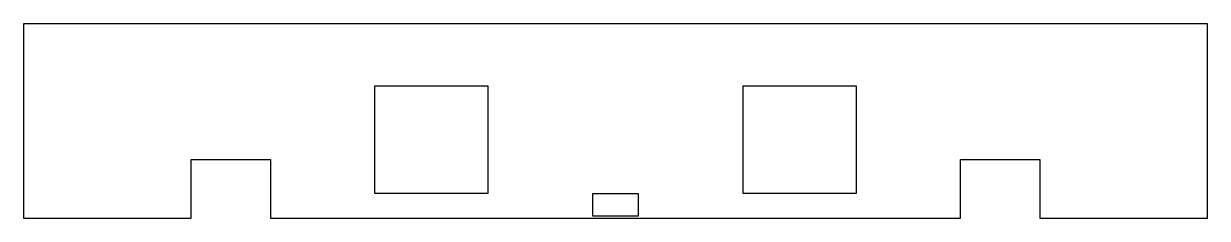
# Model space of a CAD drawing. Header units: millimetres. Extents: x -52 to 52, y -2 to 15.
import ezdxf

# ---------------------------------------------------------------- set-up
doc = ezdxf.new("R2010")
doc.units = ezdxf.units.MM
doc.layers.get('0').update_dxf_attribs({"linetype": 'CONTINUOUS'})

msp = doc.modelspace()

# ---------------------------------------------------------------- linework, layer by layer
for points in [[(-37.5, -2.2), (-37.5, 3), (-30.5, 3), (-30.5, -2.2), (30.5, -2.2), (30.5, 3), (37.5, 3), (37.5, -2.2), (52.31, -2.2), (52.31, 15), (-52.31, 15), (-52.31, -2.2)], [(-11.28, 9.5), (-11.28, 0), (-21.28, 0), (-21.28, 9.5)], [(21.28, 9.5), (21.28, 0), (11.28, 0), (11.28, 9.5)], [(-2, 0), (2, 0), (2, -2), (-2, -2)]]:
    msp.add_lwpolyline(points, close=True)

doc.saveas('drawing.dxf')
